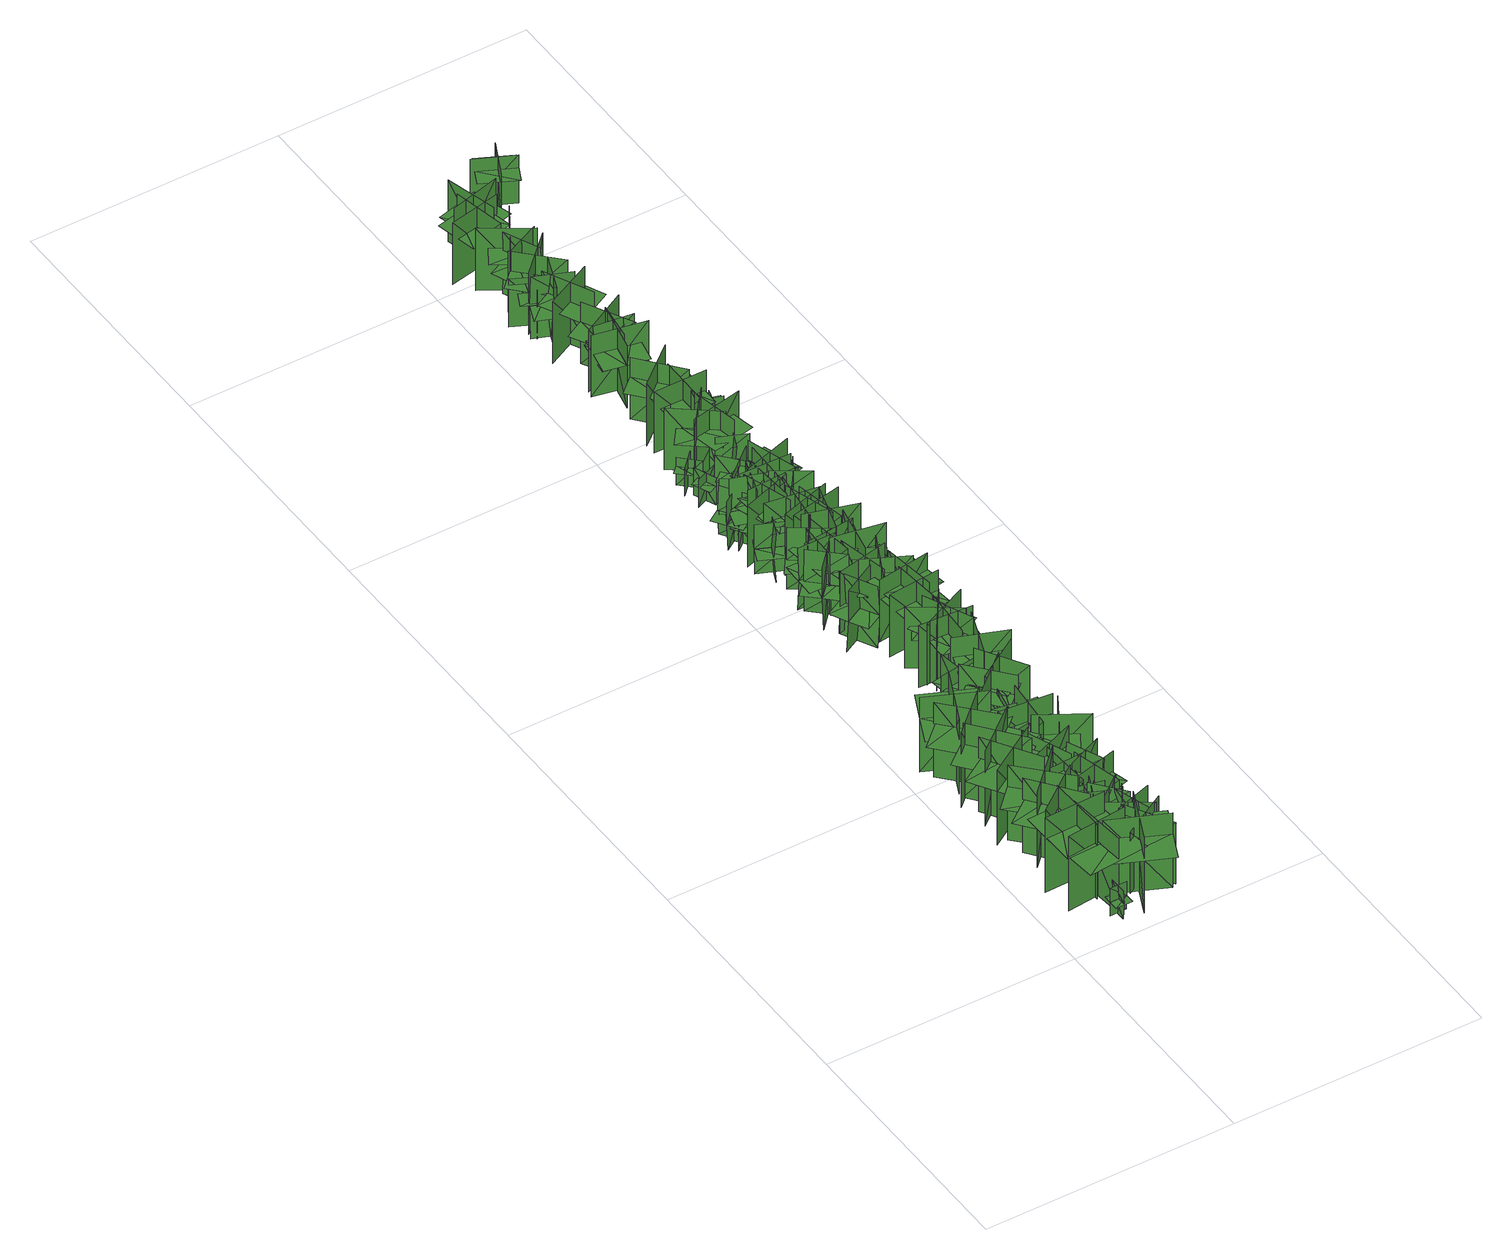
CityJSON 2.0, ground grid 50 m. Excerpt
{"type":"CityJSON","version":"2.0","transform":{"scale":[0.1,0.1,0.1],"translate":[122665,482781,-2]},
"CityObjects":{
"tree1":{"type":"SolitaryVegetationObject","geometry":[{"type":"MultiSurface","lod":"1","boundaries":[[[0,1,2]],[[0,2,3]],[[4,5,6]],[[4,6,7]],[[8,9,5]],[[8,5,4]],[[10,11,1]],[[10,1,0]],[[0,1,12]],[[0,12,13]],[[0,14,15]],[[0,15,1]]]}]},
"tree2":{"type":"SolitaryVegetationObject","geometry":[{"type":"MultiSurface","lod":"1","boundaries":[[[16,17,18]],[[16,18,19]],[[20,21,22]],[[20,22,23]],[[24,25,26]],[[24,26,27]],[[24,27,28]],[[24,28,29]]]}]},
"tree3":{"type":"SolitaryVegetationObject","geometry":[{"type":"MultiSurface","lod":"1","boundaries":[[[30,31,32]],[[30,32,33]],[[34,35,36]],[[34,36,37]],[[38,39,40]],[[38,40,41]],[[38,41,42]],[[38,42,43]]]}]},
"tree4":{"type":"SolitaryVegetationObject","geometry":[{"type":"MultiSurface","lod":"1","boundaries":[[[44,45,46]],[[44,46,47]],[[48,49,50]],[[48,50,51]],[[52,53,54]],[[52,54,55]],[[52,55,56]],[[52,56,57]]]}]},
"tree5":{"type":"SolitaryVegetationObject","geometry":[{"type":"MultiSurface","lod":"1","boundaries":[[[58,59,60]],[[58,60,61]],[[62,63,64]],[[62,64,65]],[[66,67,68]],[[66,68,69]],[[66,69,70]],[[66,70,71]]]}]},
"tree6":{"type":"SolitaryVegetationObject","geometry":[{"type":"MultiSurface","lod":"1","boundaries":[[[72,73,74]],[[72,74,75]],[[76,77,78]],[[76,78,79]],[[80,81,77]],[[80,77,76]],[[82,83,73]],[[82,73,72]],[[72,73,84]],[[72,84,85]],[[72,86,87]],[[72,87,73]]]}]},
"tree7":{"type":"SolitaryVegetationObject","geometry":[{"type":"MultiSurface","lod":"1","boundaries":[[[88,89,90]],[[88,90,91]],[[92,93,94]],[[92,94,95]],[[96,97,98]],[[96,98,99]],[[96,99,100]],[[96,100,101]]]}]},
"tree8":{"type":"SolitaryVegetationObject","geometry":[{"type":"MultiSurface","lod":"1","boundaries":[[[102,103,104]],[[102,104,105]],[[106,107,108]],[[106,108,109]],[[110,111,112]],[[110,112,113]],[[110,113,114]],[[110,114,115]]]}]},
"tree9":{"type":"SolitaryVegetationObject","geometry":[{"type":"MultiSurface","lod":"1","boundaries":[[[116,117,118]],[[116,118,119]],[[120,121,122]],[[120,122,123]],[[124,125,121]],[[124,121,120]],[[126,127,117]],[[126,117,116]],[[116,117,128]],[[116,128,129]],[[116,130,131]],[[116,131,117]]]}]},
"tree10":{"type":"SolitaryVegetationObject","geometry":[{"type":"MultiSurface","lod":"1","boundaries":[[[132,133,134]],[[132,134,135]],[[136,137,138]],[[136,138,139]],[[140,141,142]],[[140,142,143]],[[140,143,144]],[[140,144,145]]]}]},
"tree11":{"type":"SolitaryVegetationObject","geometry":[{"type":"MultiSurface","lod":"1","boundaries":[[[146,147,148]],[[146,148,149]],[[150,151,152]],[[150,152,153]],[[154,155,156]],[[154,156,157]],[[154,157,158]],[[154,158,159]]]}]},
"tree12":{"type":"SolitaryVegetationObject","geometry":[{"type":"MultiSurface","lod":"1","boundaries":[[[160,161,162]],[[160,162,163]],[[164,165,166]],[[164,166,167]],[[168,169,165]],[[168,165,164]],[[170,171,161]],[[170,161,160]],[[160,161,172]],[[160,172,173]],[[160,174,175]],[[160,175,161]]]}]},
"tree13":{"type":"SolitaryVegetationObject","geometry":[{"type":"MultiSurface","lod":"1","boundaries":[[[176,177,178]],[[176,178,179]],[[180,181,182]],[[180,182,183]],[[184,185,186]],[[184,186,187]],[[184,187,188]],[[184,188,189]]]}]},
"tree14":{"type":"SolitaryVegetationObject","geometry":[{"type":"MultiSurface","lod":"1","boundaries":[[[190,191,192]],[[190,192,193]],[[194,195,196]],[[194,196,197]],[[198,199,195]],[[198,195,194]],[[200,201,191]],[[200,191,190]],[[190,191,202]],[[190,202,203]],[[190,204,205]],[[190,205,191]]]}]},
"tree15":{"type":"SolitaryVegetationObject","geometry":[{"type":"MultiSurface","lod":"1","boundaries":[[[206,207,208]],[[206,208,209]],[[210,211,212]],[[210,212,213]],[[214,215,216]],[[214,216,217]],[[214,217,218]],[[214,218,219]]]}]},
"tree16":{"type":"SolitaryVegetationObject","geometry":[{"type":"MultiSurface","lod":"1","boundaries":[[[220,221,222]],[[220,222,223]],[[224,225,226]],[[224,226,227]],[[228,229,230]],[[228,230,231]],[[228,231,232]],[[228,232,233]]]}]},
"tree17":{"type":"SolitaryVegetationObject","geometry":[{"type":"MultiSurface","lod":"1","boundaries":[[[234,235,236]],[[234,236,237]],[[238,239,240]],[[238,240,241]],[[242,243,244]],[[242,244,245]],[[242,245,246]],[[242,246,247]]]}]},
"tree18":{"type":"SolitaryVegetationObject","geometry":[{"type":"MultiSurface","lod":"1","boundaries":[[[248,249,250]],[[248,250,251]],[[252,253,254]],[[252,254,255]],[[256,257,253]],[[256,253,252]],[[258,259,249]],[[258,249,248]],[[248,249,260]],[[248,260,261]],[[248,262,263]],[[248,263,249]]]}]},
"tree19":{"type":"SolitaryVegetationObject","geometry":[{"type":"MultiSurface","lod":"1","boundaries":[[[264,265,266]],[[264,266,267]],[[268,269,270]],[[268,270,271]],[[272,273,274]],[[272,274,275]],[[272,275,276]],[[272,276,277]]]}]},
"tree20":{"type":"SolitaryVegetationObject","geometry":[{"type":"MultiSurface","lod":"1","boundaries":[[[278,279,280]],[[278,280,281]],[[282,283,284]],[[282,284,285]],[[286,287,283]],[[286,283,282]],[[288,289,279]],[[288,279,278]],[[278,279,290]],[[278,290,291]],[[278,292,293]],[[278,293,279]]]}]},
"tree21":{"type":"SolitaryVegetationObject","geometry":[{"type":"MultiSurface","lod":"1","boundaries":[[[294,295,296]],[[294,296,297]],[[298,299,300]],[[298,300,301]],[[302,303,304]],[[302,304,305]],[[302,305,306]],[[302,306,307]]]}]},
"tree22":{"type":"SolitaryVegetationObject","geometry":[{"type":"MultiSurface","lod":"1","boundaries":[[[308,309,310]],[[308,310,311]],[[312,313,314]],[[312,314,315]],[[316,317,318]],[[316,318,319]],[[316,319,320]],[[316,320,321]]]}]},
"tree23":{"type":"SolitaryVegetationObject","geometry":[{"type":"MultiSurface","lod":"1","boundaries":[[[322,323,324]],[[322,324,325]],[[326,327,328]],[[326,328,329]],[[330,331,327]],[[330,327,326]],[[332,333,323]],[[332,323,322]],[[322,323,334]],[[322,334,335]],[[322,336,337]],[[322,337,323]]]}]},
"tree24":{"type":"SolitaryVegetationObject","geometry":[{"type":"MultiSurface","lod":"1","boundaries":[[[338,339,340]],[[338,340,341]],[[342,343,344]],[[342,344,345]],[[346,347,343]],[[346,343,342]],[[348,349,339]],[[348,339,338]],[[338,339,350]],[[338,350,351]],[[338,352,353]],[[338,353,339]]]}]},
"tree25":{"type":"SolitaryVegetationObject","geometry":[{"type":"MultiSurface","lod":"1","boundaries":[[[354,355,356]],[[354,356,357]],[[358,359,360]],[[358,360,361]],[[362,363,364]],[[362,364,365]],[[362,365,366]],[[362,366,367]]]}]},
"tree26":{"type":"SolitaryVegetationObject","geometry":[{"type":"MultiSurface","lod":"1","boundaries":[[[368,369,370]],[[368,370,371]],[[372,373,374]],[[372,374,375]],[[376,377,378]],[[376,378,379]],[[376,379,380]],[[376,380,381]]]}]},
"tree27":{"type":"SolitaryVegetationObject","geometry":[{"type":"MultiSurface","lod":"1","boundaries":[[[382,383,384]],[[382,384,385]],[[386,387,388]],[[386,388,389]],[[390,391,392]],[[390,392,393]],[[390,393,394]],[[390,394,395]]]}]},
"tree28":{"type":"SolitaryVegetationObject","geometry":[{"type":"MultiSurface","lod":"1","boundaries":[[[396,397,398]],[[396,398,399]],[[400,401,402]],[[400,402,403]],[[404,405,406]],[[404,406,407]],[[404,407,408]],[[404,408,409]]]}]},
"tree29":{"type":"SolitaryVegetationObject","geometry":[{"type":"MultiSurface","lod":"1","boundaries":[[[410,411,412]],[[410,412,413]],[[414,415,416]],[[414,416,417]],[[418,419,420]],[[418,420,421]],[[418,421,422]],[[418,422,423]]]}]},
"tree30":{"type":"SolitaryVegetationObject","geometry":[{"type":"MultiSurface","lod":"1","boundaries":[[[424,425,426]],[[424,426,427]],[[428,429,430]],[[428,430,431]],[[432,433,434]],[[432,434,435]],[[432,435,436]],[[432,436,437]]]}]},
"tree31":{"type":"SolitaryVegetationObject","geometry":[{"type":"MultiSurface","lod":"1","boundaries":[[[438,439,440]],[[438,440,441]],[[442,443,444]],[[442,444,445]],[[446,447,443]],[[446,443,442]],[[448,449,439]],[[448,439,438]],[[438,439,450]],[[438,450,451]],[[438,452,453]],[[438,453,439]]]}]},
"tree32":{"type":"SolitaryVegetationObject","geometry":[{"type":"MultiSurface","lod":"1","boundaries":[[[454,455,456]],[[454,456,457]],[[458,459,460]],[[458,460,461]],[[462,463,459]],[[462,459,458]],[[464,465,455]],[[464,455,454]],[[454,455,466]],[[454,466,467]],[[454,468,469]],[[454,469,455]]]}]},
"tree33":{"type":"SolitaryVegetationObject","geometry":[{"type":"MultiSurface","lod":"1","boundaries":[[[470,471,472]],[[470,472,473]],[[474,475,476]],[[474,476,477]],[[478,479,480]],[[478,480,481]],[[478,481,482]],[[478,482,483]]]}]},
"tree34":{"type":"SolitaryVegetationObject","geometry":[{"type":"MultiSurface","lod":"1","boundaries":[[[484,485,486]],[[484,486,487]],[[488,489,490]],[[488,490,491]],[[492,493,494]],[[492,494,495]],[[492,495,496]],[[492,496,497]]]}]},
"tree35":{"type":"SolitaryVegetationObject","geometry":[{"type":"MultiSurface","lod":"1","boundaries":[[[498,499,500]],[[498,500,501]],[[502,503,504]],[[502,504,505]],[[506,507,503]],[[506,503,502]],[[508,509,499]],[[508,499,498]],[[498,499,510]],[[498,510,511]],[[498,512,513]],[[498,513,499]]]}]},
"tree36":{"type":"SolitaryVegetationObject","geometry":[{"type":"MultiSurface","lod":"1","boundaries":[[[514,515,516]],[[514,516,517]],[[518,519,520]],[[518,520,521]],[[522,523,524]],[[522,524,525]],[[522,525,526]],[[522,526,527]]]}]},
"tree37":{"type":"SolitaryVegetationObject","geometry":[{"type":"MultiSurface","lod":"1","boundaries":[[[528,529,530]],[[528,530,531]],[[532,533,534]],[[532,534,535]],[[536,537,538]],[[536,538,539]],[[536,539,540]],[[536,540,541]]]}]},
"tree38":{"type":"SolitaryVegetationObject","geometry":[{"type":"MultiSurface","lod":"1","boundaries":[[[542,543,544]],[[542,544,545]],[[546,547,548]],[[546,548,549]],[[550,551,547]],[[550,547,546]],[[552,553,543]],[[552,543,542]],[[542,543,554]],[[542,554,555]],[[542,556,557]],[[542,557,543]]]}]},
"tree39":{"type":"SolitaryVegetationObject","geometry":[{"type":"MultiSurface","lod":"1","boundaries":[[[558,559,560]],[[558,560,561]],[[562,563,564]],[[562,564,565]],[[566,567,563]],[[566,563,562]],[[568,569,559]],[[568,559,558]],[[558,559,570]],[[558,570,571]],[[558,572,573]],[[558,573,559]]]}]},
"tree40":{"type":"SolitaryVegetationObject","geometry":[{"type":"MultiSurface","lod":"1","boundaries":[[[574,575,576]],[[574,576,577]],[[578,579,580]],[[578,580,581]],[[582,583,584]],[[582,584,585]],[[582,585,586]],[[582,586,587]]]}]},
"tree41":{"type":"SolitaryVegetationObject","geometry":[{"type":"MultiSurface","lod":"1","boundaries":[[[588,589,590]],[[588,590,591]],[[592,593,594]],[[592,594,595]],[[596,597,598]],[[596,598,599]],[[596,599,600]],[[596,600,601]]]}]},
"tree42":{"type":"SolitaryVegetationObject","geometry":[{"type":"MultiSurface","lod":"1","boundaries":[[[602,603,604]],[[602,604,605]],[[606,607,608]],[[606,608,609]],[[610,611,612]],[[610,612,613]],[[610,613,614]],[[610,614,615]]]}]},
"tree43":{"type":"SolitaryVegetationObject","geometry":[{"type":"MultiSurface","lod":"1","boundaries":[[[616,617,618]],[[616,618,619]],[[620,621,622]],[[620,622,623]],[[624,625,626]],[[624,626,627]],[[624,627,628]],[[624,628,629]]]}]},
"tree44":{"type":"SolitaryVegetationObject","geometry":[{"type":"MultiSurface","lod":"1","boundaries":[[[630,631,632]],[[630,632,633]],[[634,635,636]],[[634,636,637]],[[638,639,635]],[[638,635,634]],[[640,641,631]],[[640,631,630]],[[630,631,642]],[[630,642,643]],[[630,644,645]],[[630,645,631]]]}]},
"tree45":{"type":"SolitaryVegetationObject","geometry":[{"type":"MultiSurface","lod":"1","boundaries":[[[646,647,648]],[[646,648,649]],[[650,651,652]],[[650,652,653]],[[654,655,656]],[[654,656,657]],[[654,657,658]],[[654,658,659]]]}]},
"tree46":{"type":"SolitaryVegetationObject","geometry":[{"type":"MultiSurface","lod":"1","boundaries":[[[660,661,662]],[[660,662,663]],[[664,665,666]],[[664,666,667]],[[668,669,670]],[[668,670,671]],[[668,672,673]],[[668,673,669]]]}]},
"tree47":{"type":"SolitaryVegetationObject","geometry":[{"type":"MultiSurface","lod":"1","boundaries":[[[674,675,676]],[[674,676,677]],[[678,679,680]],[[678,680,681]],[[682,683,684]],[[682,684,685]],[[682,685,686]],[[682,686,687]]]}]},
"tree48":{"type":"SolitaryVegetationObject","geometry":[{"type":"MultiSurface","lod":"1","boundaries":[[[688,689,690]],[[688,690,691]],[[692,693,694]],[[692,694,695]],[[696,697,693]],[[696,693,692]],[[698,699,689]],[[698,689,688]],[[688,689,700]],[[688,700,701]],[[688,702,703]],[[688,703,689]]]}]},
"tree49":{"type":"SolitaryVegetationObject","geometry":[{"type":"MultiSurface","lod":"1","boundaries":[[[704,705,706]],[[704,706,707]],[[708,709,710]],[[708,710,711]],[[712,713,709]],[[712,709,708]],[[714,715,705]],[[714,705,704]],[[704,705,716]],[[704,716,717]],[[704,718,719]],[[704,719,705]]]}]},
"tree50":{"type":"SolitaryVegetationObject","geometry":[{"type":"MultiSurface","lod":"1","boundaries":[[[720,721,722]],[[720,722,723]],[[724,725,726]],[[724,726,727]],[[728,729,730]],[[728,730,731]],[[728,731,732]],[[728,732,733]]]}]},
"tree51":{"type":"SolitaryVegetationObject","geometry":[{"type":"MultiSurface","lod":"1","boundaries":[[[734,735,736]],[[734,736,737]],[[738,739,740]],[[738,740,741]],[[742,743,744]],[[742,744,745]],[[742,745,746]],[[742,746,747]]]}]},
"tree52":{"type":"SolitaryVegetationObject","geometry":[{"type":"MultiSurface","lod":"1","boundaries":[[[748,749,750]],[[748,750,751]],[[752,753,754]],[[752,754,755]],[[756,757,758]],[[756,758,759]],[[756,759,760]],[[756,760,761]]]}]},
"tree53":{"type":"SolitaryVegetationObject","geometry":[{"type":"MultiSurface","lod":"1","boundaries":[[[762,763,764]],[[762,764,765]],[[766,767,768]],[[766,768,769]],[[770,771,772]],[[770,772,773]],[[770,773,774]],[[770,774,775]]]}]},
"tree54":{"type":"SolitaryVegetationObject","geometry":[{"type":"MultiSurface","lod":"1","boundaries":[[[776,777,778]],[[776,778,779]],[[780,781,782]],[[780,782,783]],[[784,785,786]],[[784,786,787]],[[784,787,788]],[[784,788,789]]]}]},
"tree55":{"type":"SolitaryVegetationObject","geometry":[{"type":"MultiSurface","lod":"1","boundaries":[[[790,791,792]],[[790,792,793]],[[794,795,796]],[[794,796,797]],[[798,799,800]],[[798,800,801]],[[798,801,802]],[[798,802,803]]]}]},
"tree56":{"type":"SolitaryVegetationObject","geometry":[{"type":"MultiSurface","lod":"1","boundaries":[[[804,805,806]],[[804,806,807]],[[808,809,810]],[[808,810,811]],[[812,813,814]],[[812,814,815]],[[812,815,816]],[[812,816,817]]]}]},
"tree57":{"type":"SolitaryVegetationObject","geometry":[{"type":"MultiSurface","lod":"1","boundaries":[[[818,819,820]],[[818,820,821]],[[822,823,824]],[[822,824,825]],[[826,827,828]],[[826,828,829]],[[826,829,830]],[[826,830,831]]]}]},
"tree58":{"type":"SolitaryVegetationObject","geometry":[{"type":"MultiSurface","lod":"1","boundaries":[[[832,833,834]],[[832,834,835]],[[836,837,838]],[[836,838,839]],[[840,841,842]],[[840,842,843]],[[840,843,844]],[[840,844,845]]]}]},
"tree59":{"type":"SolitaryVegetationObject","geometry":[{"type":"MultiSurface","lod":"1","boundaries":[[[846,847,848]],[[846,848,849]],[[850,851,852]],[[850,852,853]],[[854,855,856]],[[854,856,857]],[[854,857,858]],[[854,858,859]]]}]},
"tree60":{"type":"SolitaryVegetationObject","geometry":[{"type":"MultiSurface","lod":"1","boundaries":[[[860,861,862]],[[860,862,863]],[[864,865,866]],[[864,866,867]],[[868,869,870]],[[868,870,871]],[[868,871,872]],[[868,872,873]]]}]},
"tree61":{"type":"SolitaryVegetationObject","geometry":[{"type":"MultiSurface","lod":"1","boundaries":[[[874,875,876]],[[874,876,877]],[[878,879,880]],[[878,880,881]],[[882,883,879]],[[882,879,878]],[[884,885,875]],[[884,875,874]],[[874,875,886]],[[874,886,887]],[[874,888,889]],[[874,889,875]]]}]},
"tree62":{"type":"SolitaryVegetationObject","geometry":[{"type":"MultiSurface","lod":"1","boundaries":[[[890,891,892]],[[890,892,893]],[[894,895,896]],[[894,896,897]],[[898,899,900]],[[898,900,901]],[[898,901,902]],[[898,902,903]]]}]},
"tree63":{"type":"SolitaryVegetationObject","geometry":[{"type":"MultiSurface","lod":"1","boundaries":[[[904,905,906]],[[904,906,907]],[[908,909,910]],[[908,910,911]],[[912,913,914]],[[912,914,915]],[[912,915,916]],[[912,916,917]]]}]},
"tree64":{"type":"SolitaryVegetationObject","geometry":[{"type":"MultiSurface","lod":"1","boundaries":[[[918,919,920]],[[918,920,921]],[[922,923,924]],[[922,924,925]],[[926,927,923]],[[926,923,922]],[[928,929,919]],[[928,919,918]],[[918,919,930]],[[918,930,931]],[[918,932,933]],[[918,933,919]]]}]},
"tree65":{"type":"SolitaryVegetationObject","geometry":[{"type":"MultiSurface","lod":"1","boundaries":[[[934,935,936]],[[934,936,937]],[[938,939,940]],[[938,940,941]],[[942,943,944]],[[942,944,945]],[[942,945,946]],[[942,946,947]]]}]},
"tree66":{"type":"SolitaryVegetationObject","geometry":[{"type":"MultiSurface","lod":"1","boundaries":[[[948,949,950]],[[948,950,951]],[[952,953,954]],[[952,954,955]],[[956,957,958]],[[956,958,959]],[[956,959,960]],[[956,960,961]]]}]},
"tree67":{"type":"SolitaryVegetationObject","geometry":[{"type":"MultiSurface","lod":"1","boundaries":[[[962,963,964]],[[962,964,965]],[[966,967,968]],[[966,968,969]],[[970,971,972]],[[970,972,973]],[[970,973,974]],[[970,974,975]]]}]},
"tree68":{"type":"SolitaryVegetationObject","geometry":[{"type":"MultiSurface","lod":"1","boundaries":[[[976,977,978]],[[976,978,979]],[[980,981,982]],[[980,982,983]],[[984,985,986]],[[984,986,987]],[[984,987,988]],[[984,988,989]]]}]},
"tree69":{"type":"SolitaryVegetationObject","geometry":[{"type":"MultiSurface","lod":"1","boundaries":[[[990,991,992]],[[990,992,993]],[[994,995,996]],[[994,996,997]],[[998,999,995]],[[998,995,994]],[[1000,1001,991]],[[1000,991,990]],[[990,991,1002]],[[990,1002,1003]],[[990,1004,1005]],[[990,1005,991]]]}]},
"tree70":{"type":"SolitaryVegetationObject","geometry":[{"type":"MultiSurface","lod":"1","boundaries":[[[1006,1007,1008]],[[1006,1008,1009]],[[1010,1011,1012]],[[1010,1012,1013]],[[1014,1015,1016]],[[1014,1016,1017]],[[1014,1017,1018]],[[1014,1018,1019]]]}]},
"tree71":{"type":"SolitaryVegetationObject","geometry":[{"type":"MultiSurface","lod":"1","boundaries":[[[1020,1021,1022]],[[1020,1022,1023]],[[1024,1025,1026]],[[1024,1026,1027]],[[1028,1029,1030]],[[1028,1030,1031]],[[1028,1031,1032]],[[1028,1032,1033]]]}]},
"tree72":{"type":"SolitaryVegetationObject","geometry":[{"type":"MultiSurface","lod":"1","boundaries":[[[1034,1035,1036]],[[1034,1036,1037]],[[1038,1039,1040]],[[1038,1040,1041]],[[1042,1043,1039]],[[1042,1039,1038]],[[1044,1045,1035]],[[1044,1035,1034]],[[1034,1035,1046]],[[1034,1046,1047]],[[1034,1048,1049]],[[1034,1049,1035]]]}]},
"tree73":{"type":"SolitaryVegetationObject","geometry":[{"type":"MultiSurface","lod":"1","boundaries":[[[1050,1051,1052]],[[1050,1052,1053]],[[1054,1055,1056]],[[1054,1056,1057]],[[1058,1059,1060]],[[1058,1060,1061]],[[1058,1061,1062]],[[1058,1062,1063]]]}]},
"tree74":{"type":"SolitaryVegetationObject","geometry":[{"type":"MultiSurface","lod":"1","boundaries":[[[1064,1065,1066]],[[1064,1066,1067]],[[1068,1069,1070]],[[1068,1070,1071]],[[1072,1073,1074]],[[1072,1074,1075]],[[1072,1075,1076]],[[1072,1076,1077]]]}]},
"tree75":{"type":"SolitaryVegetationObject","geometry":[{"type":"MultiSurface","lod":"1","boundaries":[[[1078,1079,1080]],[[1078,1080,1081]],[[1082,1083,1084]],[[1082,1084,1085]],[[1086,1087,1088]],[[1086,1088,1089]],[[1086,1089,1090]],[[1086,1090,1091]]]}]},
"tree76":{"type":"SolitaryVegetationObject","geometry":[{"type":"MultiSurface","lod":"1","boundaries":[[[1092,1093,1094]],[[1092,1094,1095]],[[1096,1097,1098]],[[1096,1098,1099]],[[1100,1101,1097]],[[1100,1097,1096]],[[1102,1103,1093]],[[1102,1093,1092]],[[1092,1093,1104]],[[1092,1104,1105]],[[1092,1106,1107]],[[1092,1107,1093]]]}]},
"tree77":{"type":"SolitaryVegetationObject","geometry":[{"type":"MultiSurface","lod":"1","boundaries":[[[1108,1109,1110]],[[1108,1110,1111]],[[1112,1113,1114]],[[1112,1114,1115]],[[1116,1117,1118]],[[1116,1118,1119]],[[1116,1119,1120]],[[1116,1120,1121]]]}]},
"tree78":{"type":"SolitaryVegetationObject","geometry":[{"type":"MultiSurface","lod":"1","boundaries":[[[1122,1123,1124]],[[1122,1124,1125]],[[1126,1127,1128]],[[1126,1128,1129]],[[1130,1131,1132]],[[1130,1132,1133]],[[1130,1133,1134]],[[1130,1134,1135]]]}]},
"tree79":{"type":"SolitaryVegetationObject","geometry":[{"type":"MultiSurface","lod":"1","boundaries":[[[1136,1137,1138]],[[1136,1138,1139]],[[1140,1141,1142]],[[1140,1142,1143]],[[1144,1145,1146]],[[1144,1146,1147]],[[1144,1147,1148]],[[1144,1148,1149]]]}]},
"tree80":{"type":"SolitaryVegetationObject","geometry":[{"type":"MultiSurface","lod":"1","boundaries":[[[1150,1151,1152]],[[1150,1152,1153]],[[1154,1155,1156]],[[1154,1156,1157]],[[1158,1159,1160]],[[1158,1160,1161]],[[1158,1162,1163]],[[1158,1163,1159]]]}]}
},
"vertices":[
[137,49,45],[104,49,45],[104,31,45],[137,31,45],[121,32,45],[121,66,45],[119,66,76],[119,32,76],[119,32,13],[119,66,13],[137,50,13],[104,50,13],[104,49,76],[137,49,76],[137,66,45],[104,66,45],
[122,51,11],[110,172,11],[110,172,180],[122,51,180],[174,113,11],[53,101,11],[53,101,180],[174,113,180],[174,113,133],[168,173,133],[47,162,133],[53,101,133],[59,41,133],[180,52,133],
[165,164,12],[44,161,12],[44,161,181],[165,164,181],[107,220,12],[110,99,12],[110,99,181],[107,220,181],[107,220,134],[46,219,134],[49,97,134],[110,99,134],[171,100,134],[168,222,134],
[142,172,12],[68,268,12],[68,268,181],[142,172,181],[153,252,12],[56,178,12],[56,178,181],[153,252,181],[153,252,133],[116,300,133],[19,226,133],[56,178,133],[93,130,133],[190,204,133],
[68,223,11],[155,309,11],[155,309,181],[68,223,181],[149,222,11],[64,309,11],[64,309,181],[149,222,181],[149,222,133],[193,265,133],[107,352,133],[64,309,133],[21,266,133],[106,180,133],
[87,302,46],[121,297,46],[123,314,46],[90,320,46],[106,316,46],[100,283,46],[102,283,77],[108,316,77],[108,316,14],[102,283,14],[87,301,14],[120,296,14],[121,297,77],[87,302,77],[84,285,46],[118,280,46],
[128,295,10],[63,398,10],[63,398,179],[128,295,179],[146,374,10],[43,309,10],[43,309,179],[146,374,179],[146,374,132],[113,425,132],[11,360,132],[43,309,132],[76,257,132],[178,322,132],
[160,30,8],[209,141,8],[209,141,177],[160,30,177],[236,59,8],[125,108,8],[125,108,177],[236,59,177],[236,59,130],[261,114,130],[149,164,130],[125,108,130],[100,52,130],[211,3,130],
[195,149,66],[162,100,66],[188,83,66],[221,132,66],[204,109,66],[155,142,66],[153,139,120],[202,106,120],[202,106,11],[153,139,11],[193,150,11],[160,101,11],[162,100,120],[195,149,120],[170,166,66],[137,116,66],
[60,442,10],[137,348,10],[137,348,179],[60,442,179],[52,361,10],[146,438,10],[146,438,179],[52,361,179],[52,361,132],[91,314,132],[184,391,132],[146,438,132],[107,485,132],[13,408,132],
[129,424,10],[46,514,10],[46,514,179],[129,424,179],[132,505,10],[43,423,10],[43,423,179],[132,505,179],[132,505,132],[91,550,132],[2,468,132],[43,423,132],[84,378,132],[174,461,132],
[185,244,77],[155,174,77],[192,158,77],[222,229,77],[206,196,77],[136,225,77],[134,221,147],[204,191,147],[204,191,7],[134,221,7],[182,245,7],[153,175,7],[155,174,147],[185,244,147],[150,259,77],[120,189,77],
[219,193,12],[164,103,12],[164,103,152],[219,193,152],[154,177,12],[154,177,152],[243,122,152],[243,122,12],[154,177,108],[131,139,108],[202,96,108],[225,133,108],[248,170,108],[176,214,108],
[176,271,74],[159,197,74],[197,188,74],[214,262,74],[205,227,74],[130,244,74],[129,240,144],[204,222,144],[204,222,3],[129,240,3],[173,272,3],[156,198,3],[159,197,144],[176,271,144],[138,280,74],[121,206,74],
[109,565,10],[59,454,10],[59,454,179],[109,565,179],[33,537,10],[144,487,10],[144,487,179],[33,537,179],[33,537,132],[8,481,132],[119,431,132],[144,487,132],[169,543,132],[58,592,132],
[255,132,13],[164,80,13],[164,80,152],[255,132,152],[190,149,13],[190,149,152],[242,59,152],[242,59,13],[190,149,108],[152,128,108],[194,55,108],[231,77,108],[269,99,108],[228,171,108],
[213,295,12],[109,289,12],[109,289,152],[213,295,152],[163,340,12],[163,340,152],[169,235,152],[169,235,12],[163,340,108],[119,337,108],[124,254,108],[168,256,108],[211,259,108],[206,342,108],
[164,170,83],[223,218,83],[197,249,83],[138,200,83],[168,223,83],[216,164,83],[220,167,153],[171,226,153],[171,226,13],[220,167,13],[166,167,13],[225,216,13],[223,218,153],[164,170,153],[188,140,83],[247,189,83],
[157,237,14],[235,214,14],[235,214,122],[157,237,122],[182,191,14],[182,191,122],[206,269,122],[206,269,14],[182,191,88],[214,181,88],[233,244,88],[201,254,88],[168,263,88],[149,201,88],
[252,163,84],[179,140,84],[190,103,84],[263,125,84],[228,115,84],[206,189,84],[201,187,154],[224,114,154],[224,114,13],[201,187,13],[251,166,13],[178,144,13],[179,140,154],[252,163,154],[241,200,84],[168,178,84],
[125,327,13],[223,365,13],[223,365,153],[125,327,153],[187,301,13],[187,301,153],[149,398,153],[149,398,13],[187,301,109],[228,317,109],[197,395,109],[156,379,109],[116,363,109],[146,285,109],
[251,269,15],[150,242,15],[150,242,154],[251,269,154],[193,302,15],[193,302,154],[219,201,154],[219,201,15],[193,302,110],[150,291,110],[172,210,110],[214,221,110],[256,233,110],[235,313,110],
[188,438,65],[129,429,65],[134,399,66],[193,408,66],[164,405,65],[156,463,65],[152,463,120],[161,404,120],[161,404,11],[152,463,11],[188,441,11],[129,432,11],[129,429,120],[188,438,120],[184,468,66],[125,459,66],
[174,278,85],[244,309,85],[228,345,86],[158,315,86],[192,328,85],[222,258,85],[227,260,155],[196,330,155],[196,330,15],[227,260,15],[175,275,15],[245,306,15],[244,309,155],[174,278,155],[189,243,86],[259,273,86],
[244,449,13],[140,459,13],[140,459,153],[244,449,153],[201,501,13],[201,501,153],[191,396,153],[191,396,13],[201,501,109],[157,505,109],[150,422,109],[193,417,109],[237,413,109],[244,497,109],
[176,460,12],[191,540,12],[191,540,120],[176,460,120],[219,489,12],[219,489,120],[139,504,120],[139,504,12],[219,489,86],[225,523,86],[161,535,86],[155,501,86],[149,468,86],[213,456,86],
[246,435,17],[192,345,17],[192,345,157],[246,435,157],[181,418,17],[181,418,157],[271,365,157],[271,365,17],[181,418,113],[158,381,113],[230,338,113],[253,376,113],[275,413,113],[203,456,113],
[128,617,14],[208,628,14],[208,628,122],[128,617,122],[170,585,14],[170,585,122],[158,666,122],[158,666,14],[170,585,88],[203,590,88],[194,654,88],[161,650,88],[127,645,88],[136,581,88],
[220,520,13],[151,599,13],[151,599,152],[220,520,152],[224,587,13],[224,587,152],[145,518,152],[145,518,13],[224,587,108],[195,620,108],[132,565,108],[161,532,108],[190,499,108],[253,554,108],
[259,602,16],[170,546,16],[170,546,155],[259,602,155],[193,617,16],[193,617,155],[249,528,155],[249,528,16],[193,617,111],[156,593,111],[201,523,111],[238,546,111],[275,570,111],[230,640,111],
[165,898,77],[98,862,77],[116,827,78],[184,863,78],[151,847,77],[115,914,77],[111,912,147],[146,845,147],[146,845,7],[111,912,7],[164,901,7],[96,865,7],[98,862,147],[165,898,147],[147,932,78],[80,896,78],
[91,934,79],[143,990,79],[113,1017,79],[62,961,79],[88,987,79],[144,935,79],[147,938,149],[91,990,149],[91,990,9],[147,938,9],[93,932,9],[145,988,9],[143,990,149],[91,934,149],[119,908,79],[171,964,79],
[173,658,18],[271,621,18],[271,621,157],[173,658,157],[201,597,18],[201,597,157],[238,695,157],[238,695,18],[201,597,113],[242,582,113],[271,660,113],[231,675,113],[190,691,113],[160,612,113],
[198,661,19],[204,765,19],[204,765,159],[198,661,159],[248,706,19],[248,706,159],[143,712,159],[143,712,19],[248,706,115],[250,749,115],[167,754,115],[164,711,115],[162,667,115],[245,662,115],
[119,954,81],[121,1031,81],[81,1032,81],[79,955,81],[82,992,81],[158,990,81],[158,995,151],[82,996,151],[82,996,11],[158,995,11],[122,954,11],[124,1031,11],[121,1031,151],[119,954,151],[158,953,81],[159,1030,81],
[235,706,20],[149,765,20],[149,765,159],[235,706,159],[222,772,20],[222,772,159],[163,686,159],[163,686,20],[222,772,115],[186,797,115],[139,728,115],[175,703,115],[211,678,115],[258,747,115],
[252,750,21],[157,707,21],[157,707,160],[252,750,160],[189,773,21],[189,773,160],[232,678,160],[232,678,21],[189,773,116],[149,755,116],[184,679,116],[224,697,116],[263,716,116],[229,792,116],
[72,1117,64],[127,1093,64],[139,1121,64],[85,1145,64],[110,1132,64],[86,1078,64],[90,1077,119],[114,1131,119],[114,1131,10],[90,1077,10],[71,1115,10],[126,1091,10],[127,1093,119],[72,1117,119],[60,1089,64],[114,1065,64],
[102,996,81],[147,1058,81],[115,1082,81],[70,1020,81],[93,1048,81],[155,1004,81],[157,1008,151],[95,1052,151],[95,1052,11],[157,1008,11],[105,995,11],[149,1057,11],[147,1058,151],[102,996,151],[134,974,81],[178,1036,81],
[247,813,20],[143,803,20],[143,803,160],[247,813,160],[195,856,20],[195,856,160],[205,751,160],[205,751,20],[195,856,116],[151,851,116],[160,768,116],[203,772,116],[247,777,116],[238,860,116],
[173,867,17],[152,969,17],[152,969,156],[173,867,156],[210,923,17],[210,923,156],[107,902,156],[107,902,17],[210,923,112],[201,966,112],[119,949,112],[128,906,112],[137,863,112],[219,880,112],
[139,915,19],[233,869,19],[233,869,158],[139,915,158],[161,852,19],[161,852,158],[207,946,158],[207,946,19],[161,852,114],[200,832,114],[237,908,114],[198,927,114],[159,946,114],[122,871,114],
[139,1051,13],[151,947,13],[151,947,153],[139,1051,153],[97,998,13],[97,998,153],[201,1010,153],[201,1010,13],[97,998,109],[102,955,109],[185,964,109],[180,1007,109],[176,1051,109],[92,1041,109],
[64,1192,65],[114,1225,65],[97,1250,65],[47,1217,65],[72,1232,65],[105,1183,65],[108,1185,119],[75,1234,119],[75,1234,10],[108,1185,10],[66,1190,10],[115,1223,10],[114,1225,119],[64,1192,119],[81,1167,65],[131,1200,65],
[79,1178,11],[116,1206,11],[116,1206,73],[79,1178,73],[108,1174,11],[108,1174,73],[81,1211,73],[81,1211,11],[108,1174,54],[124,1185,54],[102,1215,54],[86,1204,54],[71,1192,54],[93,1162,54],
[149,844,20],[254,858,20],[254,858,161],[149,844,161],[216,793,20],[202,899,20],[202,899,161],[216,793,161],[158,845,124],[254,858,124],[249,899,124],[152,887,124],[163,804,124],[260,816,124],
[138,1107,12],[106,1206,12],[106,1206,151],[138,1107,151],[168,1167,12],[168,1167,151],[69,1134,151],[69,1134,12],[168,1167,107],[155,1208,107],[75,1182,107],[89,1141,107],[103,1099,107],[182,1125,107],
[103,1156,82],[126,1229,82],[88,1241,82],[65,1168,82],[77,1202,82],[150,1180,82],[152,1184,152],[79,1207,152],[79,1207,12],[152,1184,12],[106,1155,12],[129,1228,12],[126,1229,152],[103,1156,152],[140,1144,82],[163,1217,82],
[84,1246,66],[135,1215,66],[151,1241,67],[101,1272,67],[124,1256,66],[93,1206,66],[96,1204,121],[127,1254,121],[127,1254,12],[96,1204,12],[83,1244,12],[133,1213,12],[135,1215,121],[84,1246,121],[68,1221,67],[119,1189,67],
[137,984,18],[240,965,18],[240,965,157],[137,984,157],[175,929,18],[175,929,157],[195,1032,157],[195,1032,18],[175,929,113],[218,921,113],[234,1003,113],[191,1011,113],[148,1019,113],[132,937,113],
[198,1107,14],[94,1122,14],[94,1122,153],[198,1107,153],[157,1161,14],[157,1161,153],[143,1057,153],[143,1057,14],[157,1161,109],[114,1167,109],[102,1084,109],[145,1078,109],[189,1072,109],[200,1155,109],
[174,926,19],[215,996,19],[215,996,128],[174,926,128],[224,939,19],[224,939,128],[154,980,128],[154,980,19],[224,939,94],[241,969,94],[185,1001,94],[168,972,94],[151,942,94],[208,910,94],
[209,1108,15],[109,1078,15],[109,1078,154],[209,1108,154],[150,1140,15],[150,1140,154],[180,1040,154],[180,1040,15],[150,1140,110],[108,1127,110],[132,1047,110],[174,1060,110],[215,1072,110],[191,1153,110],
[131,1062,15],[232,1033,15],[232,1033,155],[131,1062,155],[164,1003,15],[164,1003,155],[193,1104,155],[193,1104,15],[164,1003,111],[205,991,111],[229,1071,111],[187,1084,111],[145,1096,111],[122,1016,111],
[89,1165,13],[194,1171,13],[194,1171,153],[89,1165,153],[140,1121,13],[140,1121,153],[133,1226,153],[133,1226,13],[140,1121,109],[183,1124,109],[178,1207,109],[135,1205,109],[91,1202,109],[96,1119,109],
[222,1087,15],[119,1067,15],[119,1067,155],[222,1087,155],[167,1124,15],[167,1124,155],[186,1022,155],[186,1022,15],[167,1124,111],[124,1116,111],[139,1034,111],[182,1042,111],[225,1050,111],[209,1132,111],
[81,1306,13],[124,1324,13],[124,1324,75],[81,1306,75],[109,1295,13],[109,1295,75],[91,1338,75],[91,1338,13],[109,1295,56],[127,1303,56],[112,1337,56],[94,1329,56],[77,1321,56],[92,1287,56],
[109,1376,13],[77,1343,13],[77,1343,75],[109,1376,75],[80,1375,13],[80,1375,75],[113,1343,75],[113,1343,13],[80,1375,56],[66,1361,56],[93,1336,56],[107,1350,56],[120,1364,56],[93,1390,56],
[200,1203,15],[95,1205,15],[95,1205,155],[200,1203,155],[154,1251,15],[154,1251,155],[151,1146,155],[151,1146,15],[154,1251,111],[110,1252,111],[108,1169,111],[151,1167,111],[195,1166,111],[197,1250,111],
[162,1237,15],[109,1299,15],[109,1299,124],[162,1237,124],[166,1289,15],[166,1289,124],[104,1237,124],[104,1237,15],[166,1289,89],[144,1315,89],[94,1273,89],[116,1247,89],[138,1221,89],[188,1263,89],
[144,1184,86],[208,1143,86],[229,1177,87],[165,1218,87],[195,1197,86],[155,1132,86],[158,1130,156],[199,1194,156],[199,1194,16],[158,1130,16],[142,1181,16],[207,1141,16],[208,1143,156],[144,1184,156],[123,1151,87],[188,1111,87],
[216,1238,17],[116,1207,17],[116,1207,156],[216,1238,156],[157,1269,17],[157,1269,156],[188,1169,156],[188,1169,17],[157,1269,112],[115,1256,112],[140,1176,112],[182,1189,112],[223,1202,112],[198,1282,112],
[99,1346,15],[164,1428,15],[164,1428,154],[99,1346,154],[166,1354,15],[166,1354,154],[83,1418,154],[83,1418,15],[166,1354,110],[193,1389,110],[127,1440,110],[100,1406,110],[73,1371,110],[139,1320,110],
[132,1334,72],[187,1311,72],[199,1339,72],[144,1363,72],[170,1350,72],[147,1296,72],[150,1294,126],[173,1349,126],[173,1349,17],[150,1294,17],[131,1332,17],[186,1309,17],[187,1311,126],[132,1334,126],[120,1306,72],[175,1283,72],
[109,1364,17],[212,1384,17],[212,1384,156],[109,1364,156],[165,1326,17],[165,1326,156],[145,1429,156],[145,1429,17],[165,1326,112],[208,1335,112],[192,1417,112],[149,1409,112],[106,1400,112],[122,1318,112],
[194,1458,18],[89,1459,18],[89,1459,157],[194,1458,157],[147,1506,18],[147,1506,157],[146,1401,157],[146,1401,18],[147,1506,113],[103,1506,113],[102,1423,113],[146,1422,113],[190,1422,113],[191,1505,113],
[169,1548,18],[89,1481,18],[89,1481,158],[169,1548,158],[102,1554,18],[102,1554,158],[170,1474,158],[170,1474,18],[102,1554,114],[69,1525,114],[123,1462,114],[156,1490,114],[189,1518,114],[135,1582,114],
[76,1636,19],[179,1615,19],[179,1615,159],[76,1636,159],[113,1580,19],[113,1580,159],[134,1683,159],[134,1683,19],[113,1580,115],[156,1572,115],[173,1653,115],[130,1662,115],[87,1671,115],[70,1589,115],
[124,1607,90],[134,1683,90],[95,1688,90],[84,1612,90],[91,1648,90],[166,1638,90],[167,1643,160],[91,1653,160],[91,1653,19],[167,1643,19],[127,1606,19],[137,1682,19],[134,1683,160],[124,1607,160],[162,1602,90],[172,1678,90],
[171,1698,20],[79,1649,20],[79,1649,159],[171,1698,159],[107,1717,20],[107,1717,159],[157,1625,159],[157,1625,20],[107,1717,115],[69,1697,115],[108,1623,115],[147,1644,115],[185,1664,115],[145,1738,115],
[227,1455,23],[185,1467,23],[185,1467,84],[227,1455,84],[213,1481,23],[201,1438,23],[201,1438,84],[213,1481,84],[213,1481,67],[192,1487,67],[179,1444,67],[201,1438,67],[222,1432,67],[234,1475,67],
[121,1842,89],[93,1771,89],[129,1756,89],[157,1827,89],[143,1794,89],[72,1822,89],[70,1817,159],[141,1789,159],[141,1789,19],[70,1817,19],[118,1843,19],[90,1772,19],[93,1771,159],[121,1842,159],[85,1856,89],[57,1785,89],
[79,1810,20],[114,1883,20],[114,1883,128],[79,1810,128],[128,1827,20],[128,1827,128],[55,1862,128],[55,1862,20],[128,1827,94],[143,1857,94],[84,1886,94],[69,1855,94],[54,1825,94],[113,1796,94],
[141,1727,19],[94,1820,19],[94,1820,159],[141,1727,159],[162,1791,19],[162,1791,159],[68,1744,159],[68,1744,19],[162,1791,115],[142,1830,115],[67,1792,115],[87,1753,115],[106,1714,115],[181,1752,115],
[74,1894,20],[147,1820,20],[147,1820,159],[74,1894,159],[73,1827,20],[73,1827,159],[148,1901,159],[148,1901,20],[73,1827,115],[104,1796,115],[164,1855,115],[133,1886,115],[103,1917,115],[43,1858,115],
[145,1922,90],[76,1890,90],[93,1854,91],[162,1886,91],[128,1872,90],[96,1941,90],[92,1939,160],[124,1870,160],[124,1870,20],[92,1939,20],[144,1925,20],[75,1893,20],[76,1890,160],[145,1922,160],[129,1957,91],[60,1925,91],
[135,2025,20],[33,2004,20],[33,2004,160],[135,2025,160],[79,2062,20],[79,2062,160],[101,1959,160],[101,1959,20],[79,2062,116],[36,2052,116],[54,1971,116],[96,1980,116],[139,1989,116],[122,2071,116],
[82,1900,20],[137,1989,20],[137,1989,160],[82,1900,160],[147,1916,20],[147,1916,160],[58,1971,160],[58,1971,20],[147,1916,116],[170,1953,116],[99,1997,116],[76,1960,116],[53,1922,116],[125,1879,116],
[55,2033,20],[156,2060,20],[156,2060,160],[55,2033,160],[113,2000,20],[113,2000,160],[86,2101,160],[86,2101,20],[113,2000,116],[156,2011,116],[133,2092,116],[91,2080,116],[49,2069,116],[71,1988,116],
[163,2151,23],[238,2116,23],[238,2116,132],[163,2151,132],[186,2090,23],[221,2164,23],[221,2164,132],[186,2090,132],[170,2148,104],[238,2116,104],[252,2145,104],[184,2178,104],[156,2119,104],[224,2086,104]
]}
